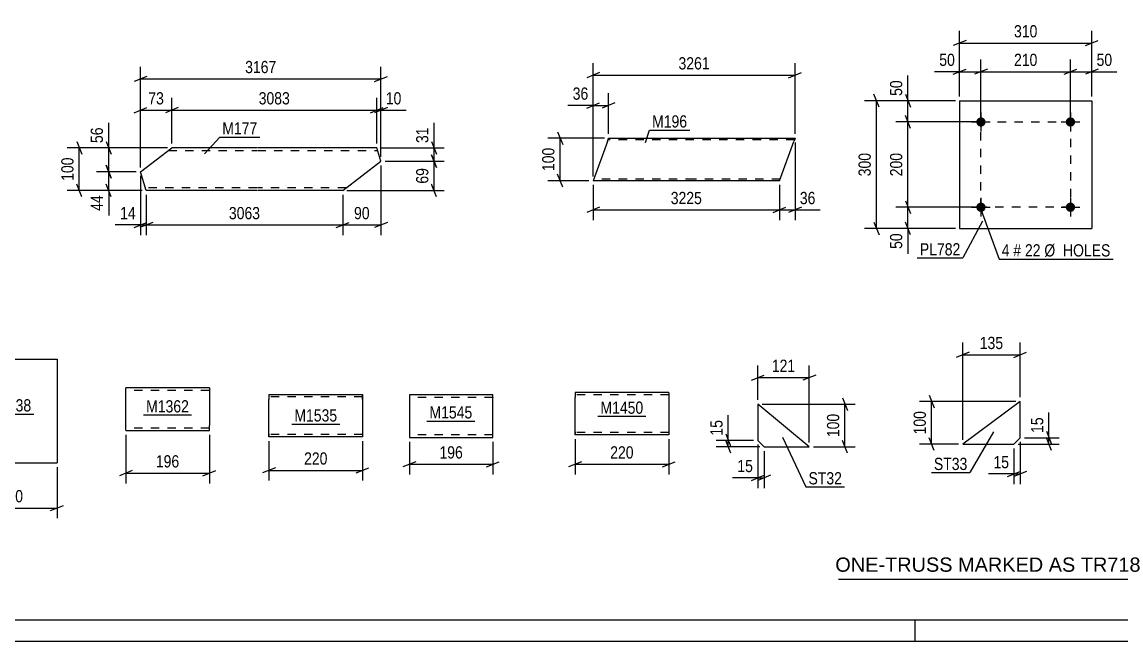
# Model space of a CAD drawing. Header units: millimetres. Extents: x 0 to 841, y 0 to 594.
# Drawn here: x 211.4 to 469.3, y 0 to 145.2 of the extents above; entities that cross this region are included whole.
import ezdxf

# ---------------------------------------------------------------- set-up
doc = ezdxf.new("R2010")
doc.units = ezdxf.units.MM
doc.linetypes.add('DXK_LINE_DOT2', pattern=[3.9198, 1.9599, -1.9599])
doc.styles.add('Arial', font='ARIAL.TTF', dxfattribs={"height": 0.2})
doc.styles.add('Arial Narrow', font='ARIALN.TTF', dxfattribs={"height": 0.2})

# ---------------------------------------------------------------- blocks, each defined once
blk = doc.blocks.new('Unknown-814748510-1133')
at = {"color": 5, "linetype": 'Continuous'}
for p, q in [((5, 5), (836, 5)), ((421, 0), (421, 5)), ((0, 0), (841, 0))]:
    blk.add_line(p, q, dxfattribs=at)
blk = doc.blocks.new('Unknown-814748510-17732')
at = {"color": 7, "linetype": 'Continuous'}
blk.add_line((403, 14.5), (473, 14.5), dxfattribs=at)
at = {"color": 7, "style": 'Arial'}
blk.add_text('ONE-TRUSS MARKED AS TR718', height=3.3428, dxfattribs=at).set_placement((402.24, 16.25))
blk = doc.blocks.new('Bolt-814748510-10474 - 10472')
at = {"linetype": 'Continuous'}
for points in [[(437.51, 101.77, -1), (435.31, 101.77, -1)], [(458.51, 101.77, -1), (456.31, 101.77, -1)]]:
    blk.add_hatch(color=1, dxfattribs=at).paths.add_polyline_path(points)
at = {"color": 1, "linetype": 'Continuous'}
for p, q in [((436.41, 103.97), (436.41, 99.57)), ((457.41, 103.97), (457.41, 99.57)), ((434.21, 101.77), (438.61, 101.77)), ((455.21, 101.77), (459.61, 101.77))]:
    blk.add_line(p, q, dxfattribs=at)
blk = doc.blocks.new('Part-814748510-10473 - 10472')
at = {"color": 2, "linetype": 'Continuous'}
for p, q in [((431.41, 126.77), (431.41, 96.77)), ((431.41, 126.77), (462.41, 126.77)), ((462.41, 126.77), (462.41, 96.77)), ((431.41, 96.77), (462.41, 96.77))]:
    blk.add_line(p, q, dxfattribs=at)
blk = doc.blocks.new('Bolt-814748510-10475 - 10472')
at = {"linetype": 'Continuous'}
for points in [[(437.51, 121.77, -1), (435.31, 121.77, -1)], [(458.51, 121.77, -1), (456.31, 121.77, -1)]]:
    blk.add_hatch(color=1, dxfattribs=at).paths.add_polyline_path(points)
at = {"color": 1, "linetype": 'Continuous'}
for p, q in [((436.41, 123.97), (436.41, 119.57)), ((457.41, 123.97), (457.41, 119.57)), ((434.21, 121.77), (438.61, 121.77)), ((455.21, 121.77), (459.61, 121.77))]:
    blk.add_line(p, q, dxfattribs=at)
blk = doc.blocks.new('Part-814748510-10626 - 10625')
at = {"color": 2, "linetype": 'Continuous'}
for p, q in [((269.37, 57.87), (269.37, 56.67)), ((269.37, 57.87), (291.33, 57.87)), ((291.33, 57.87), (291.33, 57.78)), ((291.33, 57.78), (291.33, 56.67)), ((269.37, 48.61), (269.37, 56.67)), ((291.33, 56.67), (291.33, 47.87)), ((269.37, 47.96), (269.37, 48.61)), ((269.37, 47.87), (269.37, 47.96)), ((291.33, 47.87), (269.37, 47.87))]:
    blk.add_line(p, q, dxfattribs=at)
at = {"color": 7, "linetype": 'DXK_LINE_DOT2'}
for p, q in [((291.33, 57.27), (269.37, 57.27)), ((291.33, 56.67), (291.33, 57.52)), ((269.37, 48.61), (269.37, 48.22)), ((269.37, 48.47), (269.37, 48.51)), ((291.33, 48.47), (269.37, 48.47)), ((291.33, 48.47), (291.33, 48.51))]:
    blk.add_line(p, q, dxfattribs=at)
blk = doc.blocks.new('Part-814748510-2172 - 2158')
at = {"color": 2, "linetype": 'Continuous'}
for p, q in [((198.22, 66.11), (198.22, 41.82)), ((198.22, 66.11), (219.65, 66.11)), ((219.65, 66.11), (219.65, 41.82)), ((198.22, 41.82), (219.65, 41.82))]:
    blk.add_line(p, q, dxfattribs=at)
blk = doc.blocks.new('Part-814748510-2364 - 2348')
at = {"color": 2, "linetype": 'Continuous'}
for p, q in [((348.76, 117.19), (345.41, 107.99)), ((348.76, 117.19), (349.05, 117.99)), ((349.05, 117.99), (369.05, 117.99)), ((369.15, 117.99), (392.79, 117.99)), ((389.15, 107.99), (392.5, 117.19)), ((392.71, 117.76), (392.5, 117.19)), ((392.77, 117.93), (392.71, 117.76)), ((392.79, 117.99), (392.77, 117.93)), ((369.05, 107.99), (345.41, 107.99)), ((389.15, 107.99), (369.15, 107.99))]:
    blk.add_line(p, q, dxfattribs=at)
at = {"color": 7, "linetype": 'DXK_LINE_DOT2'}
for p, q in [((369.05, 117.59), (348.91, 117.59)), ((349.03, 117.93), (348.97, 117.76)), ((349.05, 117.99), (349.03, 117.93)), ((392.65, 117.59), (369.15, 117.59)), ((392.79, 117.99), (392.71, 117.76)), ((369.05, 108.39), (345.56, 108.39)), ((389.3, 108.39), (369.15, 108.39))]:
    blk.add_line(p, q, dxfattribs=at)
blk = doc.blocks.new('Part-814748510-1372 - 1344')
at = {"color": 2, "linetype": 'Continuous'}
for p, q in [((239.22, 110.11), (246.56, 115.71)), ((266.56, 115.71), (246.56, 115.71)), ((294.67, 115.71), (266.66, 115.71)), ((295.65, 112.56), (294.67, 115.71)), ((286.66, 105.71), (295.65, 112.56)), ((240.59, 105.71), (239.22, 110.11)), ((266.56, 105.71), (240.59, 105.71)), ((286.66, 105.71), (266.66, 105.71))]:
    blk.add_line(p, q, dxfattribs=at)
at = {"color": 7, "linetype": 'DXK_LINE_DOT2'}
for p, q in [((245.77, 115.11), (266.56, 115.11)), ((266.66, 115.11), (294.86, 115.11)), ((266.56, 106.31), (240.4, 106.31)), ((287.45, 106.31), (266.66, 106.31))]:
    blk.add_line(p, q, dxfattribs=at)
blk = doc.blocks.new('Part-814748510-1883 - 1867')
at = {"color": 2, "linetype": 'Continuous'}
for p, q in [((396.14, 45.57), (384.05, 55.57)), ((384.05, 55.57), (384.05, 47.07)), ((384.05, 47.07), (385.55, 45.57)), ((385.55, 45.57), (396.14, 45.57))]:
    blk.add_line(p, q, dxfattribs=at)
blk = doc.blocks.new('Part-814748510-10449 - 10448')
at = {"color": 2, "linetype": 'Continuous'}
for p, q in [((321.91, 57.76), (302.3, 57.76)), ((302.3, 57.76), (302.3, 47.85)), ((321.91, 48.96), (321.91, 57.76)), ((302.3, 47.85), (302.3, 47.76)), ((302.3, 47.76), (321.91, 47.76)), ((321.91, 47.76), (321.91, 48.96))]:
    blk.add_line(p, q, dxfattribs=at)
at = {"color": 7, "linetype": 'DXK_LINE_DOT2'}
for p, q in [((321.91, 57.16), (302.3, 57.16)), ((321.91, 57.16), (321.91, 57.12)), ((321.91, 57.12), (321.91, 57.16)), ((321.91, 57.02), (321.91, 57.12)), ((321.91, 57.12), (321.91, 57.02)), ((302.3, 48.36), (302.3, 48.41)), ((321.91, 48.36), (302.3, 48.36)), ((321.91, 48.41), (321.91, 48.73)), ((321.91, 48.36), (321.91, 48.41))]:
    blk.add_line(p, q, dxfattribs=at)
blk = doc.blocks.new('Part-814748510-1734 - 1718')
at = {"color": 2, "linetype": 'Continuous'}
for p, q in [((445.62, 56.2), (432.12, 46.2)), ((445.62, 47.7), (445.62, 56.2)), ((444.12, 46.2), (445.62, 47.7)), ((432.12, 46.2), (444.12, 46.2))]:
    blk.add_line(p, q, dxfattribs=at)
blk = doc.blocks.new('Part-814748510-6475 - 6471')
at = {"color": 2, "linetype": 'Continuous'}
for p, q in [((255.38, 59.37), (235.77, 59.37)), ((235.77, 49.47), (235.77, 59.37)), ((255.38, 59.37), (255.38, 50.57)), ((235.77, 49.47), (235.77, 49.37)), ((235.77, 49.37), (255.38, 49.37)), ((255.38, 49.37), (255.38, 50.57))]:
    blk.add_line(p, q, dxfattribs=at)
at = {"color": 7, "linetype": 'DXK_LINE_DOT2'}
for p, q in [((255.38, 58.77), (235.77, 58.77)), ((235.77, 49.97), (235.77, 50.02)), ((255.38, 49.97), (235.77, 49.97)), ((255.38, 50.02), (255.38, 50.34)), ((255.38, 49.97), (255.38, 50.02))]:
    blk.add_line(p, q, dxfattribs=at)
blk = doc.blocks.new('Part-814748510-10425 - 10424')
at = {"color": 2, "linetype": 'Continuous'}
for p, q in [((341.17, 58.34), (341.17, 57.14)), ((363.17, 58.34), (341.17, 58.34)), ((341.17, 49.08), (341.17, 57.14)), ((363.17, 58.24), (363.17, 58.34)), ((363.17, 58.24), (363.17, 57.14)), ((363.17, 57.14), (363.17, 48.34)), ((341.17, 48.43), (341.17, 49.08)), ((341.17, 48.34), (341.17, 48.43)), ((363.17, 48.34), (341.17, 48.34))]:
    blk.add_line(p, q, dxfattribs=at)
at = {"color": 7, "linetype": 'DXK_LINE_DOT2'}
for p, q in [((363.17, 57.74), (341.17, 57.74)), ((363.17, 57.98), (363.17, 57.14)), ((341.17, 49.08), (341.17, 48.69)), ((363.17, 48.98), (363.17, 49.08)), ((341.17, 48.94), (341.17, 48.98)), ((363.17, 48.94), (341.17, 48.94)), ((341.17, 48.34), (341.17, 48.34)), ((363.17, 48.94), (363.17, 48.98)), ((363.17, 48.94), (363.17, 48.98))]:
    blk.add_line(p, q, dxfattribs=at)
blk = doc.blocks.new('Rectangle-814748510-15999 - 10472')
at = {"color": 1, "linetype": 'DXK_LINE_DOT2'}
blk.add_lwpolyline([(436.41, 121.77), (457.41, 121.77), (457.41, 101.77), (436.41, 101.77), (436.41, 121.77)], close=True, dxfattribs=at)
blk = doc.blocks.new('StraightDimension-814748510-10477 - 10472')
at = {"color": 7, "linetype": 'Continuous'}
for p, q in [((430.41, 126.77), (416.44, 126.77)), ((418.69, 128.27), (419.89, 125.27)), ((419.29, 121.77), (419.29, 126.77)), ((435.41, 121.77), (416.44, 121.77)), ((419.89, 120.27), (418.69, 123.27))]:
    blk.add_line(p, q, dxfattribs=at)
at = {"color": 0}
blk.add_wipeout([(418.54, 132.15), (414.34, 132.15), (414.34, 127.29), (418.54, 127.29)], dxfattribs=at)
at = {"color": 7, "linetype": 'Continuous'}
blk.add_line((419.29, 126.77), (419.29, 132.67), dxfattribs=at)
blk.add_line((419.29, 126.77), (419.29, 132.67), dxfattribs=at)
at = {"color": 3, "style": 'Arial Narrow'}
blk.add_text('50', height=2.863, rotation=90.0002, dxfattribs=at).set_placement((417.94, 127.89))
blk = doc.blocks.new('StraightDimension-814748510-10478 - 10472')
at = {"color": 7, "linetype": 'Continuous'}
for p, q in [((435.41, 121.77), (416.44, 121.77)), ((419.89, 120.27), (418.69, 123.27)), ((419.29, 101.77), (419.29, 121.77)), ((418.69, 103.27), (419.89, 100.27)), ((435.41, 101.77), (416.44, 101.77))]:
    blk.add_line(p, q, dxfattribs=at)
at = {"color": 0}
blk.add_wipeout([(418.54, 115.11), (414.34, 115.11), (414.34, 108.43), (418.54, 108.43)], dxfattribs=at)
at = {"color": 3, "style": 'Arial Narrow'}
blk.add_text('200', height=2.863, rotation=90.0002, dxfattribs=at).set_placement((417.94, 109.03))
blk = doc.blocks.new('StraightDimension-814748510-10479 - 10472')
at = {"color": 7, "linetype": 'Continuous'}
for p, q in [((418.69, 103.27), (419.89, 100.27)), ((435.41, 101.77), (416.44, 101.77)), ((419.29, 96.77), (419.29, 101.77)), ((419.89, 95.27), (418.69, 98.27)), ((430.41, 96.77), (416.44, 96.77))]:
    blk.add_line(p, q, dxfattribs=at)
at = {"color": 0}
blk.add_wipeout([(418.54, 96.24), (414.34, 96.24), (414.34, 91.39), (418.54, 91.39)], dxfattribs=at)
at = {"color": 7, "linetype": 'Continuous'}
blk.add_line((419.29, 96.77), (419.29, 90.86), dxfattribs=at)
blk.add_line((419.29, 96.77), (419.29, 90.86), dxfattribs=at)
at = {"color": 3, "style": 'Arial Narrow'}
blk.add_text('50', height=2.863, rotation=90.0002, dxfattribs=at).set_placement((417.94, 91.99))
blk = doc.blocks.new('StraightDimension-814748510-10489 - 10472')
at = {"color": 7, "linetype": 'Continuous'}
for p, q in [((430.41, 126.77), (409.05, 126.77)), ((412.5, 125.27), (411.3, 128.27)), ((411.9, 96.77), (411.9, 126.77)), ((411.3, 98.27), (412.5, 95.27)), ((430.41, 96.77), (409.05, 96.77))]:
    blk.add_line(p, q, dxfattribs=at)
at = {"color": 0}
blk.add_wipeout([(411.15, 115.11), (406.95, 115.11), (406.95, 108.43), (411.15, 108.43)], dxfattribs=at)
at = {"color": 3, "style": 'Arial Narrow'}
blk.add_text('300', height=2.863, rotation=90.0002, dxfattribs=at).set_placement((410.55, 109.03))
blk = doc.blocks.new('StraightDimension-814748510-10509 - 10472')
at = {"color": 7, "linetype": 'Continuous'}
for p, q in [((431.41, 127.77), (431.41, 143.13)), ((462.41, 127.77), (462.41, 143.13)), ((432.91, 140.88), (429.91, 139.68)), ((431.41, 140.28), (462.41, 140.28)), ((460.91, 139.68), (463.91, 140.88))]:
    blk.add_line(p, q, dxfattribs=at)
at = {"color": 0}
blk.add_wipeout([(450.26, 141.03), (450.26, 145.23), (443.57, 145.23), (443.57, 141.03)], dxfattribs=at)
at = {"color": 3, "style": 'Arial Narrow'}
blk.add_text('310', height=2.863, dxfattribs=at).set_placement((444.17, 141.63))
blk = doc.blocks.new('StraightDimension-814748510-15957 - 10472')
at = {"color": 7, "linetype": 'Continuous'}
for p, q in [((455.91, 132.97), (458.91, 134.17)), ((457.41, 122.77), (457.41, 136.42)), ((463.91, 134.17), (460.91, 132.97)), ((462.41, 127.77), (462.41, 136.42)), ((457.41, 133.57), (462.41, 133.57))]:
    blk.add_line(p, q, dxfattribs=at)
at = {"color": 0}
blk.add_wipeout([(467.79, 134.32), (467.79, 138.52), (462.94, 138.52), (462.94, 134.32)], dxfattribs=at)
at = {"color": 7, "linetype": 'Continuous'}
blk.add_line((462.41, 133.57), (468.32, 133.57), dxfattribs=at)
blk.add_line((462.41, 133.57), (468.32, 133.57), dxfattribs=at)
at = {"color": 3, "style": 'Arial Narrow'}
blk.add_text('50', height=2.863, dxfattribs=at).set_placement((463.54, 134.92))
blk = doc.blocks.new('StraightDimension-814748510-15958 - 10472')
at = {"color": 7, "linetype": 'Continuous'}
for p, q in [((437.91, 134.17), (434.91, 132.97)), ((436.41, 122.77), (436.41, 136.42)), ((455.91, 132.97), (458.91, 134.17)), ((457.41, 122.77), (457.41, 136.42)), ((436.41, 133.57), (457.41, 133.57))]:
    blk.add_line(p, q, dxfattribs=at)
at = {"color": 0}
blk.add_wipeout([(450.26, 134.32), (450.26, 138.52), (443.57, 138.52), (443.57, 134.32)], dxfattribs=at)
at = {"color": 3, "style": 'Arial Narrow'}
blk.add_text('210', height=2.863, dxfattribs=at).set_placement((444.17, 134.92))
blk = doc.blocks.new('StraightDimension-814748510-15959 - 10472')
at = {"color": 7, "linetype": 'Continuous'}
for p, q in [((429.91, 132.97), (432.91, 134.17)), ((431.41, 127.77), (431.41, 136.42)), ((437.91, 134.17), (434.91, 132.97)), ((436.41, 122.77), (436.41, 136.42)), ((431.41, 133.57), (436.41, 133.57))]:
    blk.add_line(p, q, dxfattribs=at)
at = {"color": 0}
blk.add_wipeout([(430.89, 134.32), (430.89, 138.52), (426.03, 138.52), (426.03, 134.32)], dxfattribs=at)
at = {"color": 7, "linetype": 'Continuous'}
blk.add_line((431.41, 133.57), (425.51, 133.57), dxfattribs=at)
blk.add_line((431.41, 133.57), (425.51, 133.57), dxfattribs=at)
at = {"color": 3, "style": 'Arial Narrow'}
blk.add_text('50', height=2.863, dxfattribs=at).set_placement((426.63, 134.92))
blk = doc.blocks.new('StraightDimension-814748510-10628 - 10625')
at = {"color": 7, "linetype": 'Continuous'}
for p, q in [((269.37, 46.87), (269.37, 37.64)), ((291.33, 46.87), (291.33, 37.64)), ((270.87, 40.64), (267.87, 39.44)), ((269.37, 40.04), (291.33, 40.04)), ((289.83, 39.44), (292.83, 40.64))]:
    blk.add_line(p, q, dxfattribs=at)
at = {"color": 0}
blk.add_wipeout([(283.7, 40.79), (283.7, 44.99), (277.01, 44.99), (277.01, 40.79)], dxfattribs=at)
at = {"color": 3, "style": 'Arial Narrow'}
blk.add_text('220', height=2.863, dxfattribs=at).set_placement((277.61, 41.39))
blk = doc.blocks.new('StraightDimension-814748510-2174 - 2158')
at = {"color": 7, "linetype": 'Continuous'}
for p, q in [((198.22, 40.82), (198.22, 28.8)), ((219.65, 40.82), (219.65, 28.8)), ((199.72, 31.8), (196.72, 30.6)), ((198.22, 31.2), (219.65, 31.2)), ((218.15, 30.6), (221.15, 31.8))]:
    blk.add_line(p, q, dxfattribs=at)
at = {"color": 0}
blk.add_wipeout([(212.27, 31.95), (212.27, 36.15), (205.59, 36.15), (205.59, 31.95)], dxfattribs=at)
at = {"color": 3, "style": 'Arial Narrow'}
blk.add_text('150', height=2.863, dxfattribs=at).set_placement((206.19, 32.55))
blk = doc.blocks.new('StraightDimension-814748510-2423 - 2348')
at = {"color": 7, "linetype": 'Continuous'}
for p, q in [((345.41, 106.99), (345.41, 98.75)), ((389.15, 106.99), (389.15, 98.75)), ((346.91, 101.75), (343.91, 100.55)), ((345.41, 101.15), (389.15, 101.15)), ((387.65, 100.55), (390.65, 101.75))]:
    blk.add_line(p, q, dxfattribs=at)
at = {"color": 0}
blk.add_wipeout([(371.54, 101.9), (371.54, 106.1), (363.03, 106.1), (363.03, 101.9)], dxfattribs=at)
at = {"color": 3, "style": 'Arial Narrow'}
blk.add_text('3225', height=2.863, dxfattribs=at).set_placement((363.63, 102.5))
blk = doc.blocks.new('StraightDimension-814748510-2367 - 2348')
at = {"color": 7, "linetype": 'Continuous'}
for p, q in [((337.08, 119.49), (338.28, 116.49)), ((348.05, 117.99), (334.83, 117.99)), ((337.68, 107.99), (337.68, 117.99)), ((338.28, 106.49), (337.08, 109.49)), ((344.41, 107.99), (334.83, 107.99))]:
    blk.add_line(p, q, dxfattribs=at)
at = {"color": 0}
blk.add_wipeout([(336.93, 116.33), (332.73, 116.33), (332.73, 109.65), (336.93, 109.65)], dxfattribs=at)
at = {"color": 3, "style": 'Arial Narrow'}
blk.add_text('100', height=2.863, rotation=90.0002, dxfattribs=at).set_placement((336.33, 110.25))
blk = doc.blocks.new('StraightDimension-814748510-2411 - 2348')
at = {"color": 7, "linetype": 'Continuous'}
for p, q in [((392.79, 116.99), (392.79, 98.75)), ((389.15, 106.99), (389.15, 98.75)), ((387.65, 100.55), (390.65, 101.75)), ((389.15, 101.15), (392.79, 101.15)), ((394.29, 101.75), (391.29, 100.55))]:
    blk.add_line(p, q, dxfattribs=at)
at = {"color": 0}
blk.add_wipeout([(398.17, 101.9), (398.17, 106.1), (393.32, 106.1), (393.32, 101.9)], dxfattribs=at)
at = {"color": 7, "linetype": 'Continuous'}
blk.add_line((392.79, 101.15), (398.7, 101.15), dxfattribs=at)
blk.add_line((392.79, 101.15), (398.7, 101.15), dxfattribs=at)
at = {"color": 3, "style": 'Arial Narrow'}
blk.add_text('36', height=2.863, dxfattribs=at).set_placement((393.92, 102.5))
blk = doc.blocks.new('StraightDimension-814748510-2387 - 2348')
at = {"color": 7, "linetype": 'Continuous'}
for p, q in [((345.41, 108.99), (345.41, 135.6)), ((392.79, 118.99), (392.79, 135.6)), ((346.91, 133.35), (343.91, 132.15)), ((345.41, 132.75), (392.79, 132.75)), ((391.29, 132.15), (394.29, 133.35))]:
    blk.add_line(p, q, dxfattribs=at)
at = {"color": 0}
blk.add_wipeout([(373.36, 133.5), (373.36, 137.7), (364.85, 137.7), (364.85, 133.5)], dxfattribs=at)
at = {"color": 3, "style": 'Arial Narrow'}
blk.add_text('3261', height=2.863, dxfattribs=at).set_placement((365.45, 134.1))
blk = doc.blocks.new('StraightDimension-814748510-2398 - 2348')
at = {"color": 7, "linetype": 'Continuous'}
for p, q in [((345.41, 108.99), (345.41, 128.5)), ((349.05, 118.99), (349.05, 128.5)), ((343.91, 125.05), (346.91, 126.25)), ((345.41, 125.65), (349.05, 125.65)), ((350.55, 126.25), (347.55, 125.05))]:
    blk.add_line(p, q, dxfattribs=at)
at = {"color": 0}
blk.add_wipeout([(344.89, 126.4), (344.89, 130.6), (340.03, 130.6), (340.03, 126.4)], dxfattribs=at)
at = {"color": 7, "linetype": 'Continuous'}
blk.add_line((345.41, 125.65), (339.51, 125.65), dxfattribs=at)
blk.add_line((345.41, 125.65), (339.51, 125.65), dxfattribs=at)
at = {"color": 3, "style": 'Arial Narrow'}
blk.add_text('36', height=2.863, dxfattribs=at).set_placement((340.63, 127))
blk = doc.blocks.new('StraightDimension-814748510-1471 - 1344')
at = {"color": 7, "linetype": 'Continuous'}
for p, q in [((231.16, 111.61), (232.36, 108.61)), ((238.22, 110.11), (228.91, 110.11)), ((231.76, 105.71), (231.76, 110.11)), ((232.36, 104.21), (231.16, 107.21)), ((239.59, 105.71), (228.91, 105.71))]:
    blk.add_line(p, q, dxfattribs=at)
at = {"color": 0}
blk.add_wipeout([(231.01, 105.18), (226.81, 105.18), (226.81, 100.32), (231.01, 100.32)], dxfattribs=at)
at = {"color": 7, "linetype": 'Continuous'}
blk.add_line((231.76, 105.71), (231.76, 99.8), dxfattribs=at)
blk.add_line((231.76, 105.71), (231.76, 99.8), dxfattribs=at)
at = {"color": 3, "style": 'Arial Narrow'}
blk.add_text('44', height=2.863, rotation=90.0002, dxfattribs=at).set_placement((230.41, 100.92))
blk = doc.blocks.new('StraightDimension-814748510-1562 - 1344')
at = {"color": 7, "linetype": 'Continuous'}
for p, q in [((295.65, 111.56), (295.65, 95.21)), ((286.66, 104.71), (286.66, 95.21)), ((285.16, 97.01), (288.16, 98.21)), ((297.15, 98.21), (294.15, 97.01)), ((286.66, 97.61), (295.65, 97.61))]:
    blk.add_line(p, q, dxfattribs=at)
at = {"color": 0}
blk.add_wipeout([(293.59, 98.36), (293.59, 102.56), (288.73, 102.56), (288.73, 98.36)], dxfattribs=at)
at = {"color": 3, "style": 'Arial Narrow'}
blk.add_text('90', height=2.863, dxfattribs=at).set_placement((289.33, 98.96))
blk = doc.blocks.new('StraightDimension-814748510-1375 - 1344')
at = {"color": 7, "linetype": 'Continuous'}
for p, q in [((224.26, 117.21), (225.46, 114.21)), ((245.56, 115.71), (222.01, 115.71)), ((224.86, 105.71), (224.86, 115.71)), ((225.46, 104.21), (224.26, 107.21)), ((239.59, 105.71), (222.01, 105.71))]:
    blk.add_line(p, q, dxfattribs=at)
at = {"color": 0}
blk.add_wipeout([(224.11, 114.05), (219.91, 114.05), (219.91, 107.36), (224.11, 107.36)], dxfattribs=at)
at = {"color": 3, "style": 'Arial Narrow'}
blk.add_text('100', height=2.863, rotation=90.0002, dxfattribs=at).set_placement((223.51, 107.96))
blk = doc.blocks.new('StraightDimension-814748510-1418 - 1344')
at = {"color": 7, "linetype": 'Continuous'}
for p, q in [((307.51, 117.21), (308.71, 114.21)), ((295.67, 115.71), (310.51, 115.71)), ((308.71, 111.06), (307.51, 114.06)), ((308.11, 112.56), (308.11, 115.71)), ((296.65, 112.56), (310.51, 112.56))]:
    blk.add_line(p, q, dxfattribs=at)
at = {"color": 0}
blk.add_wipeout([(307.36, 121.09), (303.16, 121.09), (303.16, 116.23), (307.36, 116.23)], dxfattribs=at)
at = {"color": 7, "linetype": 'Continuous'}
blk.add_line((308.11, 115.71), (308.11, 121.61), dxfattribs=at)
blk.add_line((308.11, 115.71), (308.11, 121.61), dxfattribs=at)
at = {"color": 3, "style": 'Arial Narrow'}
blk.add_text('31', height=2.863, rotation=90.0002, dxfattribs=at).set_placement((306.76, 116.83))
blk = doc.blocks.new('StraightDimension-814748510-1446 - 1344')
at = {"color": 7, "linetype": 'Continuous'}
for p, q in [((307.51, 114.06), (308.71, 111.06)), ((296.65, 112.56), (310.51, 112.56)), ((308.11, 105.71), (308.11, 112.56)), ((308.71, 104.21), (307.51, 107.21)), ((287.66, 105.71), (310.51, 105.71))]:
    blk.add_line(p, q, dxfattribs=at)
at = {"color": 0}
blk.add_wipeout([(307.36, 111.56), (303.16, 111.56), (303.16, 106.7), (307.36, 106.7)], dxfattribs=at)
at = {"color": 3, "style": 'Arial Narrow'}
blk.add_text('69', height=2.863, rotation=90.0002, dxfattribs=at).set_placement((306.76, 107.3))
blk = doc.blocks.new('StraightDimension-814748510-1496 - 1344')
at = {"color": 7, "linetype": 'Continuous'}
for p, q in [((231.16, 117.21), (232.36, 114.21)), ((245.56, 115.71), (228.91, 115.71)), ((231.76, 110.11), (231.76, 115.71)), ((232.36, 108.61), (231.16, 111.61)), ((238.22, 110.11), (228.91, 110.11))]:
    blk.add_line(p, q, dxfattribs=at)
at = {"color": 0}
blk.add_wipeout([(231.01, 121.09), (226.81, 121.09), (226.81, 116.23), (231.01, 116.23)], dxfattribs=at)
at = {"color": 7, "linetype": 'Continuous'}
blk.add_line((231.76, 115.71), (231.76, 121.61), dxfattribs=at)
blk.add_line((231.76, 115.71), (231.76, 121.61), dxfattribs=at)
at = {"color": 3, "style": 'Arial Narrow'}
blk.add_text('56', height=2.863, rotation=90.0002, dxfattribs=at).set_placement((230.41, 116.83))
blk = doc.blocks.new('StraightDimension-814748510-1632 - 1344')
at = {"color": 7, "linetype": 'Continuous'}
for p, q in [((239.22, 111.11), (239.22, 127.4)), ((246.56, 116.71), (246.56, 127.4)), ((237.72, 123.95), (240.72, 125.15)), ((239.22, 124.55), (246.56, 124.55)), ((248.06, 125.15), (245.06, 123.95))]:
    blk.add_line(p, q, dxfattribs=at)
at = {"color": 0}
blk.add_wipeout([(245.32, 125.3), (245.32, 129.5), (240.46, 129.5), (240.46, 125.3)], dxfattribs=at)
at = {"color": 3, "style": 'Arial Narrow'}
blk.add_text('73', height=2.863, dxfattribs=at).set_placement((241.06, 125.9))
blk = doc.blocks.new('StraightDimension-814748510-1521 - 1344')
at = {"color": 7, "linetype": 'Continuous'}
for p, q in [((239.22, 109.11), (239.22, 95.21)), ((240.59, 104.71), (240.59, 95.21)), ((237.72, 97.01), (240.72, 98.21)), ((242.09, 98.21), (239.09, 97.01)), ((239.22, 97.61), (240.59, 97.61))]:
    blk.add_line(p, q, dxfattribs=at)
at = {"color": 0}
blk.add_wipeout([(238.69, 98.36), (238.69, 102.56), (233.84, 102.56), (233.84, 98.36)], dxfattribs=at)
at = {"color": 7, "linetype": 'Continuous'}
blk.add_line((239.22, 97.61), (233.31, 97.61), dxfattribs=at)
blk.add_line((239.22, 97.61), (233.31, 97.61), dxfattribs=at)
at = {"color": 3, "style": 'Arial Narrow'}
blk.add_text('14', height=2.863, dxfattribs=at).set_placement((234.44, 98.96))
blk = doc.blocks.new('StraightDimension-814748510-1538 - 1344')
at = {"color": 7, "linetype": 'Continuous'}
for p, q in [((240.59, 104.71), (240.59, 95.21)), ((286.66, 104.71), (286.66, 95.21)), ((242.09, 98.21), (239.09, 97.01)), ((285.16, 97.01), (288.16, 98.21)), ((240.59, 97.61), (286.66, 97.61))]:
    blk.add_line(p, q, dxfattribs=at)
at = {"color": 0}
blk.add_wipeout([(267.88, 98.36), (267.88, 102.56), (259.37, 102.56), (259.37, 98.36)], dxfattribs=at)
at = {"color": 3, "style": 'Arial Narrow'}
blk.add_text('3063', height=2.863, dxfattribs=at).set_placement((259.97, 98.96))
blk = doc.blocks.new('StraightDimension-814748510-1580 - 1344')
at = {"color": 7, "linetype": 'Continuous'}
for p, q in [((239.22, 111.11), (239.22, 134.73)), ((295.65, 113.56), (295.65, 134.73)), ((240.72, 132.48), (237.72, 131.28)), ((239.22, 131.88), (295.65, 131.88)), ((294.15, 131.28), (297.15, 132.48))]:
    blk.add_line(p, q, dxfattribs=at)
at = {"color": 0}
blk.add_wipeout([(271.69, 132.63), (271.69, 136.83), (263.18, 136.83), (263.18, 132.63)], dxfattribs=at)
at = {"color": 3, "style": 'Arial Narrow'}
blk.add_text('3167', height=2.863, dxfattribs=at).set_placement((263.78, 133.23))
blk = doc.blocks.new('StraightDimension-814748510-1591 - 1344')
at = {"color": 7, "linetype": 'Continuous'}
for p, q in [((294.67, 116.71), (294.67, 127.4)), ((295.65, 113.56), (295.65, 127.4)), ((293.17, 123.95), (296.17, 125.15)), ((297.15, 125.15), (294.15, 123.95)), ((294.67, 124.55), (295.65, 124.55))]:
    blk.add_line(p, q, dxfattribs=at)
at = {"color": 0}
blk.add_wipeout([(301.04, 125.3), (301.04, 129.5), (296.18, 129.5), (296.18, 125.3)], dxfattribs=at)
at = {"color": 7, "linetype": 'Continuous'}
blk.add_line((295.65, 124.55), (301.56, 124.55), dxfattribs=at)
blk.add_line((295.65, 124.55), (301.56, 124.55), dxfattribs=at)
at = {"color": 3, "style": 'Arial Narrow'}
blk.add_text('10', height=2.863, dxfattribs=at).set_placement((296.78, 125.9))
blk = doc.blocks.new('StraightDimension-814748510-1608 - 1344')
at = {"color": 7, "linetype": 'Continuous'}
for p, q in [((246.56, 116.71), (246.56, 127.4)), ((294.67, 116.71), (294.67, 127.4)), ((248.06, 125.15), (245.06, 123.95)), ((246.56, 124.55), (294.67, 124.55)), ((293.17, 123.95), (296.17, 125.15))]:
    blk.add_line(p, q, dxfattribs=at)
at = {"color": 0}
blk.add_wipeout([(274.87, 125.3), (274.87, 129.5), (266.36, 129.5), (266.36, 125.3)], dxfattribs=at)
at = {"color": 3, "style": 'Arial Narrow'}
blk.add_text('3083', height=2.863, dxfattribs=at).set_placement((266.96, 125.9))
blk = doc.blocks.new('StraightDimension-814748510-1897 - 1867')
at = {"color": 7, "linetype": 'Continuous'}
for p, q in [((383.05, 47.07), (374.28, 47.07)), ((376.53, 48.57), (377.73, 45.57)), ((377.73, 44.07), (376.53, 47.07)), ((377.13, 45.57), (377.13, 47.07)), ((384.55, 45.57), (374.28, 45.57))]:
    blk.add_line(p, q, dxfattribs=at)
at = {"color": 0}
blk.add_wipeout([(376.38, 52.45), (372.18, 52.45), (372.18, 47.59), (376.38, 47.59)], dxfattribs=at)
at = {"color": 7, "linetype": 'Continuous'}
blk.add_line((377.13, 47.07), (377.13, 52.97), dxfattribs=at)
blk.add_line((377.13, 47.07), (377.13, 52.97), dxfattribs=at)
at = {"color": 3, "style": 'Arial Narrow'}
blk.add_text('15', height=2.863, rotation=90.0002, dxfattribs=at).set_placement((375.78, 48.19))
blk = doc.blocks.new('StraightDimension-814748510-1919 - 1867')
at = {"color": 7, "linetype": 'Continuous'}
for p, q in [((384.05, 46.07), (384.05, 35.89)), ((385.55, 44.57), (385.55, 35.89)), ((382.55, 37.69), (385.55, 38.89)), ((387.05, 38.89), (384.05, 37.69)), ((384.05, 38.29), (385.55, 38.29))]:
    blk.add_line(p, q, dxfattribs=at)
at = {"color": 0}
blk.add_wipeout([(383.52, 39.04), (383.52, 43.24), (378.66, 43.24), (378.66, 39.04)], dxfattribs=at)
at = {"color": 7, "linetype": 'Continuous'}
blk.add_line((384.05, 38.29), (378.14, 38.29), dxfattribs=at)
blk.add_line((384.05, 38.29), (378.14, 38.29), dxfattribs=at)
at = {"color": 3, "style": 'Arial Narrow'}
blk.add_text('15', height=2.863, dxfattribs=at).set_placement((379.26, 39.64))
blk = doc.blocks.new('StraightDimension-814748510-1909 - 1867')
at = {"color": 7, "linetype": 'Continuous'}
for p, q in [((384.05, 56.57), (384.05, 64.64)), ((396.14, 46.57), (396.14, 64.64)), ((382.55, 61.19), (385.55, 62.39)), ((397.64, 62.39), (394.64, 61.19)), ((384.05, 61.79), (396.14, 61.79))]:
    blk.add_line(p, q, dxfattribs=at)
at = {"color": 0}
blk.add_wipeout([(393.43, 62.54), (393.43, 66.74), (386.75, 66.74), (386.75, 62.54)], dxfattribs=at)
at = {"color": 3, "style": 'Arial Narrow'}
blk.add_text('121', height=2.863, dxfattribs=at).set_placement((387.35, 63.14))
blk = doc.blocks.new('StraightDimension-814748510-1885 - 1867')
at = {"color": 7, "linetype": 'Continuous'}
for p, q in [((403.9, 57.07), (405.1, 54.07)), ((385.05, 55.57), (406.9, 55.57)), ((404.5, 45.57), (404.5, 55.57)), ((405.1, 44.07), (403.9, 47.07)), ((397.14, 45.57), (406.9, 45.57))]:
    blk.add_line(p, q, dxfattribs=at)
at = {"color": 0}
blk.add_wipeout([(403.75, 53.91), (399.55, 53.91), (399.55, 47.23), (403.75, 47.23)], dxfattribs=at)
at = {"color": 3, "style": 'Arial Narrow'}
blk.add_text('100', height=2.863, rotation=90.0002, dxfattribs=at).set_placement((403.15, 47.83))
blk = doc.blocks.new('StraightDimension-814748510-10451 - 10448')
at = {"color": 7, "linetype": 'Continuous'}
for p, q in [((302.3, 46.76), (302.3, 39.07)), ((321.91, 46.76), (321.91, 39.07)), ((303.8, 42.07), (300.8, 40.87)), ((302.3, 41.47), (321.91, 41.47)), ((320.41, 40.87), (323.41, 42.07))]:
    blk.add_line(p, q, dxfattribs=at)
at = {"color": 0}
blk.add_wipeout([(315.45, 42.22), (315.45, 46.42), (308.77, 46.42), (308.77, 42.22)], dxfattribs=at)
at = {"color": 3, "style": 'Arial Narrow'}
blk.add_text('196', height=2.863, dxfattribs=at).set_placement((309.37, 42.82))
blk = doc.blocks.new('StraightDimension-814748510-1811 - 1718')
at = {"color": 7, "linetype": 'Continuous'}
for p, q in [((445.62, 46.7), (445.62, 36.79)), ((444.12, 45.2), (444.12, 36.79)), ((442.62, 38.59), (445.62, 39.79)), ((447.12, 39.79), (444.12, 38.59)), ((444.12, 39.19), (445.62, 39.19))]:
    blk.add_line(p, q, dxfattribs=at)
at = {"color": 0}
blk.add_wipeout([(443.6, 39.94), (443.6, 44.14), (438.74, 44.14), (438.74, 39.94)], dxfattribs=at)
at = {"color": 7, "linetype": 'Continuous'}
blk.add_line((444.12, 39.19), (438.21, 39.19), dxfattribs=at)
blk.add_line((444.12, 39.19), (438.21, 39.19), dxfattribs=at)
at = {"color": 3, "style": 'Arial Narrow'}
blk.add_text('15', height=2.863, dxfattribs=at).set_placement((439.34, 40.54))
blk = doc.blocks.new('StraightDimension-814748510-1852 - 1718')
at = {"color": 7, "linetype": 'Continuous'}
for p, q in [((451.77, 49.2), (452.97, 46.2)), ((446.62, 47.7), (454.77, 47.7)), ((452.97, 44.7), (451.77, 47.7)), ((452.37, 46.2), (452.37, 47.7)), ((445.12, 46.2), (454.77, 46.2))]:
    blk.add_line(p, q, dxfattribs=at)
at = {"color": 0}
blk.add_wipeout([(451.62, 53.08), (447.42, 53.08), (447.42, 48.22), (451.62, 48.22)], dxfattribs=at)
at = {"color": 7, "linetype": 'Continuous'}
blk.add_line((452.37, 47.7), (452.37, 53.61), dxfattribs=at)
blk.add_line((452.37, 47.7), (452.37, 53.61), dxfattribs=at)
at = {"color": 3, "style": 'Arial Narrow'}
blk.add_text('15', height=2.863, rotation=90.0002, dxfattribs=at).set_placement((451.02, 48.82))
blk = doc.blocks.new('StraightDimension-814748510-1828 - 1718')
at = {"color": 7, "linetype": 'Continuous'}
for p, q in [((432.12, 47.2), (432.12, 70)), ((445.62, 57.2), (445.62, 70)), ((433.62, 67.75), (430.62, 66.55)), ((432.12, 67.15), (445.62, 67.15)), ((444.12, 66.55), (447.12, 67.75))]:
    blk.add_line(p, q, dxfattribs=at)
at = {"color": 0}
blk.add_wipeout([(442.21, 67.9), (442.21, 72.1), (435.53, 72.1), (435.53, 67.9)], dxfattribs=at)
at = {"color": 3, "style": 'Arial Narrow'}
blk.add_text('135', height=2.863, dxfattribs=at).set_placement((436.13, 68.5))
blk = doc.blocks.new('StraightDimension-814748510-1840 - 1718')
at = {"color": 7, "linetype": 'Continuous'}
for p, q in [((424.23, 57.7), (425.43, 54.7)), ((444.62, 56.2), (421.98, 56.2)), ((424.83, 46.2), (424.83, 56.2)), ((425.43, 44.7), (424.23, 47.7)), ((431.12, 46.2), (421.98, 46.2))]:
    blk.add_line(p, q, dxfattribs=at)
at = {"color": 0}
blk.add_wipeout([(424.08, 54.54), (419.88, 54.54), (419.88, 47.86), (424.08, 47.86)], dxfattribs=at)
at = {"color": 3, "style": 'Arial Narrow'}
blk.add_text('100', height=2.863, rotation=90.0002, dxfattribs=at).set_placement((423.48, 48.46))
blk = doc.blocks.new('StraightDimension-814748510-6477 - 6471')
at = {"color": 7, "linetype": 'Continuous'}
for p, q in [((235.77, 48.37), (235.77, 36.97)), ((255.38, 48.37), (255.38, 36.97)), ((237.27, 39.97), (234.27, 38.77)), ((235.77, 39.37), (255.38, 39.37)), ((253.88, 38.77), (256.88, 39.97))]:
    blk.add_line(p, q, dxfattribs=at)
at = {"color": 0}
blk.add_wipeout([(248.92, 40.12), (248.92, 44.32), (242.23, 44.32), (242.23, 40.12)], dxfattribs=at)
at = {"color": 3, "style": 'Arial Narrow'}
blk.add_text('196', height=2.863, dxfattribs=at).set_placement((242.83, 40.72))
blk = doc.blocks.new('StraightDimension-814748510-10427 - 10424')
at = {"color": 7, "linetype": 'Continuous'}
for p, q in [((341.17, 47.34), (341.17, 39.07)), ((363.17, 47.34), (363.17, 39.07)), ((342.67, 42.07), (339.67, 40.87)), ((341.17, 41.47), (363.17, 41.47)), ((361.67, 40.87), (364.67, 42.07))]:
    blk.add_line(p, q, dxfattribs=at)
at = {"color": 0}
blk.add_wipeout([(355.51, 42.22), (355.51, 46.42), (348.83, 46.42), (348.83, 42.22)], dxfattribs=at)
at = {"color": 3, "style": 'Arial Narrow'}
blk.add_text('220', height=2.863, dxfattribs=at).set_placement((349.43, 42.82))
blk = doc.blocks.new('Mark-814748510-10512 - 10472')
at = {"color": 0}
blk.add_wipeout([(431.58, 90.47), (431.58, 93.47), (422.08, 93.47), (422.08, 90.47)], dxfattribs=at)
blk.add_wipeout([(431.58, 90.47), (431.58, 93.47), (422.08, 93.47), (422.08, 90.47)], dxfattribs=at)
at = {"color": 30, "linetype": 'Continuous'}
for p in [(436.77, 98.54), (421.48, 89.87)]:
    blk.add_line(p, (432.18, 89.87), dxfattribs=at)
at = {"color": 3, "style": 'Arial Narrow'}
blk.add_text('PL782', height=2.863, dxfattribs=at).set_placement((422.08, 90.47))
blk = doc.blocks.new('MarkSet-814748510-15898 - 10472')
at = {"color": 0}
blk.add_wipeout([(443.1, 90.22), (443.1, 93.22), (441.27, 93.22), (441.27, 90.22)], dxfattribs=at)
blk.add_wipeout([(443.1, 90.22), (443.1, 93.22), (441.27, 93.22), (441.27, 90.22)], dxfattribs=at)
at = {"color": 7, "linetype": 'Continuous'}
blk.add_line((436.2, 101.68), (440.67, 89.62), dxfattribs=at)
at = {"color": 0}
blk.add_wipeout([(445.83, 90.22), (445.83, 93.22), (444, 93.22), (444, 90.22)], dxfattribs=at)
blk.add_wipeout([(445.83, 90.22), (445.83, 93.22), (444, 93.22), (444, 90.22)], dxfattribs=at)
at = {"color": 3, "style": 'Arial Narrow'}
blk.add_text('4', height=2.86, dxfattribs=at).set_placement((441.27, 90.22))
at = {"color": 0}
blk.add_wipeout([(450.38, 90.22), (450.38, 93.22), (446.73, 93.22), (446.73, 90.22)], dxfattribs=at)
blk.add_wipeout([(450.38, 90.22), (450.38, 93.22), (446.73, 93.22), (446.73, 90.22)], dxfattribs=at)
at = {"color": 3, "style": 'Arial Narrow'}
blk.add_text('#', height=2.86, dxfattribs=at).set_placement((444, 90.22))
at = {"color": 0}
blk.add_wipeout([(466.81, 90.22), (466.81, 93.22), (451.28, 93.22), (451.28, 90.22)], dxfattribs=at)
blk.add_wipeout([(466.81, 90.22), (466.81, 93.22), (451.28, 93.22), (451.28, 90.22)], dxfattribs=at)
at = {"color": 7, "linetype": 'Continuous'}
blk.add_line((440.67, 89.62), (467.41, 89.62), dxfattribs=at)
at = {"color": 3, "style": 'Arial Narrow'}
for s, p in [('22', (446.73, 90.22)), ('Ø  HOLES', (451.28, 90.22))]:
    blk.add_text(s, height=2.863, dxfattribs=at).set_placement(p)
blk = doc.blocks.new('Mark-814748510-10631 - 10625')
at = {"color": 0}
blk.add_wipeout([(285.38, 51.5), (285.38, 54.5), (275.33, 54.5), (275.33, 51.5)], dxfattribs=at)
blk.add_wipeout([(285.38, 51.5), (285.38, 54.5), (275.33, 54.5), (275.33, 51.5)], dxfattribs=at)
at = {"color": 30, "linetype": 'Continuous'}
blk.add_line((274.73, 50.9), (285.98, 50.9), dxfattribs=at)
at = {"color": 3, "style": 'Arial Narrow'}
blk.add_text('M1535', height=2.863, dxfattribs=at).set_placement((275.33, 51.5))
blk = doc.blocks.new('Mark-814748510-2170 - 2158')
at = {"color": 0}
blk.add_wipeout([(213.6, 53.86), (213.6, 56.86), (204.09, 56.86), (204.09, 53.86)], dxfattribs=at)
blk.add_wipeout([(213.6, 53.86), (213.6, 56.86), (204.09, 56.86), (204.09, 53.86)], dxfattribs=at)
at = {"color": 30, "linetype": 'Continuous'}
blk.add_line((203.49, 53.26), (214.2, 53.26), dxfattribs=at)
at = {"color": 3, "style": 'Arial Narrow'}
blk.add_text('PL538', height=2.863, dxfattribs=at).set_placement((204.09, 53.86))
blk = doc.blocks.new('Mark-814748510-2360 - 2348')
at = {"color": 0}
blk.add_wipeout([(367.49, 120.47), (367.49, 123.47), (359.26, 123.47), (359.26, 120.47)], dxfattribs=at)
blk.add_wipeout([(367.49, 120.47), (367.49, 123.47), (359.26, 123.47), (359.26, 120.47)], dxfattribs=at)
at = {"color": 30, "linetype": 'Continuous'}
for p, q in [((357.67, 116.99), (358.66, 119.87)), ((358.66, 119.87), (368.09, 119.87))]:
    blk.add_line(p, q, dxfattribs=at)
at = {"color": 3, "style": 'Arial Narrow'}
blk.add_text('M196', height=2.863, dxfattribs=at).set_placement((359.26, 120.47))
blk = doc.blocks.new('Mark-814748510-1367 - 1344')
at = {"color": 0}
blk.add_wipeout([(266.64, 118.84), (266.64, 121.84), (258.42, 121.84), (258.42, 118.84)], dxfattribs=at)
blk.add_wipeout([(266.64, 118.84), (266.64, 121.84), (258.42, 121.84), (258.42, 118.84)], dxfattribs=at)
at = {"color": 30, "linetype": 'Continuous'}
for p, q in [((254.24, 114.31), (257.82, 118.24)), ((257.82, 118.24), (267.24, 118.24))]:
    blk.add_line(p, q, dxfattribs=at)
at = {"color": 3, "style": 'Arial Narrow'}
blk.add_text('M177', height=2.863, dxfattribs=at).set_placement((258.42, 118.84))
blk = doc.blocks.new('Mark-814748510-1879 - 1867')
at = {"color": 0}
blk.add_wipeout([(403.8, 36.75), (403.8, 39.75), (395.95, 39.75), (395.95, 36.75)], dxfattribs=at)
blk.add_wipeout([(403.8, 36.75), (403.8, 39.75), (395.95, 39.75), (395.95, 36.75)], dxfattribs=at)
at = {"color": 30, "linetype": 'Continuous'}
for p, q in [((389.82, 47.83), (395.35, 36.15)), ((395.35, 36.15), (404.4, 36.15))]:
    blk.add_line(p, q, dxfattribs=at)
at = {"color": 3, "style": 'Arial Narrow'}
blk.add_text('ST32', height=2.863, dxfattribs=at).set_placement((395.95, 36.75))
blk = doc.blocks.new('Mark-814748510-10454 - 10448')
at = {"color": 0}
blk.add_wipeout([(317.08, 52.21), (317.08, 55.21), (307.03, 55.21), (307.03, 52.21)], dxfattribs=at)
blk.add_wipeout([(317.08, 52.21), (317.08, 55.21), (307.03, 55.21), (307.03, 52.21)], dxfattribs=at)
at = {"color": 30, "linetype": 'Continuous'}
blk.add_line((306.43, 51.61), (317.68, 51.61), dxfattribs=at)
at = {"color": 3, "style": 'Arial Narrow'}
blk.add_text('M1545', height=2.863, dxfattribs=at).set_placement((307.03, 52.21))
blk = doc.blocks.new('Mark-814748510-1730 - 1718')
at = {"color": 0}
blk.add_wipeout([(433.22, 40.12), (433.22, 43.12), (425.37, 43.12), (425.37, 40.12)], dxfattribs=at)
blk.add_wipeout([(433.22, 40.12), (433.22, 43.12), (425.37, 43.12), (425.37, 40.12)], dxfattribs=at)
at = {"color": 30, "linetype": 'Continuous'}
for p in [(439.32, 49.07), (424.77, 39.52)]:
    blk.add_line(p, (433.82, 39.52), dxfattribs=at)
at = {"color": 3, "style": 'Arial Narrow'}
blk.add_text('ST33', height=2.863, dxfattribs=at).set_placement((425.37, 40.12))
blk = doc.blocks.new('Mark-814748510-6473 - 6471')
at = {"color": 0}
blk.add_wipeout([(250.6, 53.63), (250.6, 56.63), (240.55, 56.63), (240.55, 53.63)], dxfattribs=at)
blk.add_wipeout([(250.6, 53.63), (250.6, 56.63), (240.55, 56.63), (240.55, 53.63)], dxfattribs=at)
at = {"color": 30, "linetype": 'Continuous'}
blk.add_line((239.95, 53.03), (251.2, 53.03), dxfattribs=at)
at = {"color": 3, "style": 'Arial Narrow'}
blk.add_text('M1362', height=2.863, dxfattribs=at).set_placement((240.55, 53.63))
blk = doc.blocks.new('Mark-814748510-10430 - 10424')
at = {"color": 0}
blk.add_wipeout([(357.2, 53.32), (357.2, 56.32), (347.14, 56.32), (347.14, 53.32)], dxfattribs=at)
blk.add_wipeout([(357.2, 53.32), (357.2, 56.32), (347.14, 56.32), (347.14, 53.32)], dxfattribs=at)
at = {"color": 30, "linetype": 'Continuous'}
blk.add_line((346.54, 52.72), (357.8, 52.72), dxfattribs=at)
at = {"color": 3, "style": 'Arial Narrow'}
blk.add_text('M1450', height=2.863, dxfattribs=at).set_placement((347.14, 53.32))

msp = doc.modelspace()

# ---------------------------------------------------------------- block references
for name in ['Unknown-814748510-1133', 'Part-814748510-10473 - 10472', 'Bolt-814748510-10475 - 10472', 'Rectangle-814748510-15999 - 10472', 'Part-814748510-2364 - 2348', 'Part-814748510-1372 - 1344', 'Bolt-814748510-10474 - 10472', 'Part-814748510-2172 - 2158', 'Part-814748510-6475 - 6471', 'Part-814748510-10626 - 10625', 'Part-814748510-10449 - 10448', 'Part-814748510-10425 - 10424', 'Part-814748510-1883 - 1867', 'Part-814748510-1734 - 1718', 'Unknown-814748510-17732']:
    msp.add_blockref(name, (0, 0))

# ---------------------------------------------------------------- next in the draw order: block references
for name in ['StraightDimension-814748510-10477 - 10472', 'StraightDimension-814748510-1471 - 1344', 'StraightDimension-814748510-1562 - 1344', 'StraightDimension-814748510-2423 - 2348', 'Mark-814748510-2170 - 2158', 'Mark-814748510-6473 - 6471', 'Mark-814748510-10631 - 10625', 'Mark-814748510-10454 - 10448', 'Mark-814748510-10430 - 10424', 'StraightDimension-814748510-1897 - 1867', 'StraightDimension-814748510-6477 - 6471', 'StraightDimension-814748510-10628 - 10625', 'StraightDimension-814748510-10451 - 10448', 'StraightDimension-814748510-10427 - 10424', 'StraightDimension-814748510-1811 - 1718', 'StraightDimension-814748510-2174 - 2158']:
    msp.add_blockref(name, (0, 0))

# ---------------------------------------------------------------- next in the draw order: block references
for name in ['StraightDimension-814748510-1418 - 1344', 'StraightDimension-814748510-10478 - 10472', 'StraightDimension-814748510-2367 - 2348', 'StraightDimension-814748510-1375 - 1344', 'StraightDimension-814748510-2411 - 2348', 'StraightDimension-814748510-1852 - 1718', 'StraightDimension-814748510-1919 - 1867']:
    msp.add_blockref(name, (0, 0))

# ---------------------------------------------------------------- next in the draw order: block references
for name in ['StraightDimension-814748510-2387 - 2348', 'StraightDimension-814748510-1496 - 1344', 'StraightDimension-814748510-1446 - 1344', 'StraightDimension-814748510-10479 - 10472', 'StraightDimension-814748510-1828 - 1718', 'StraightDimension-814748510-1909 - 1867']:
    msp.add_blockref(name, (0, 0))

# ---------------------------------------------------------------- next in the draw order: block references
for name in ['StraightDimension-814748510-1632 - 1344', 'StraightDimension-814748510-2398 - 2348', 'StraightDimension-814748510-10489 - 10472', 'Mark-814748510-2360 - 2348', 'StraightDimension-814748510-1521 - 1344', 'StraightDimension-814748510-1885 - 1867', 'StraightDimension-814748510-1840 - 1718']:
    msp.add_blockref(name, (0, 0))

# ---------------------------------------------------------------- next in the draw order: block references
for name in ['StraightDimension-814748510-10509 - 10472', 'StraightDimension-814748510-1580 - 1344', 'StraightDimension-814748510-1538 - 1344', 'Mark-814748510-10512 - 10472', 'Mark-814748510-1730 - 1718', 'Mark-814748510-1879 - 1867']:
    msp.add_blockref(name, (0, 0))

# ---------------------------------------------------------------- next in the draw order: block references
for name in ['StraightDimension-814748510-15957 - 10472', 'StraightDimension-814748510-1591 - 1344', 'MarkSet-814748510-15898 - 10472']:
    msp.add_blockref(name, (0, 0))

# ---------------------------------------------------------------- next in the draw order: block references
for name in ['StraightDimension-814748510-15958 - 10472', 'StraightDimension-814748510-1608 - 1344']:
    msp.add_blockref(name, (0, 0))

# ---------------------------------------------------------------- next in the draw order: block references
for name in ['StraightDimension-814748510-15959 - 10472', 'Mark-814748510-1367 - 1344']:
    msp.add_blockref(name, (0, 0))

doc.saveas('drawing.dxf')
